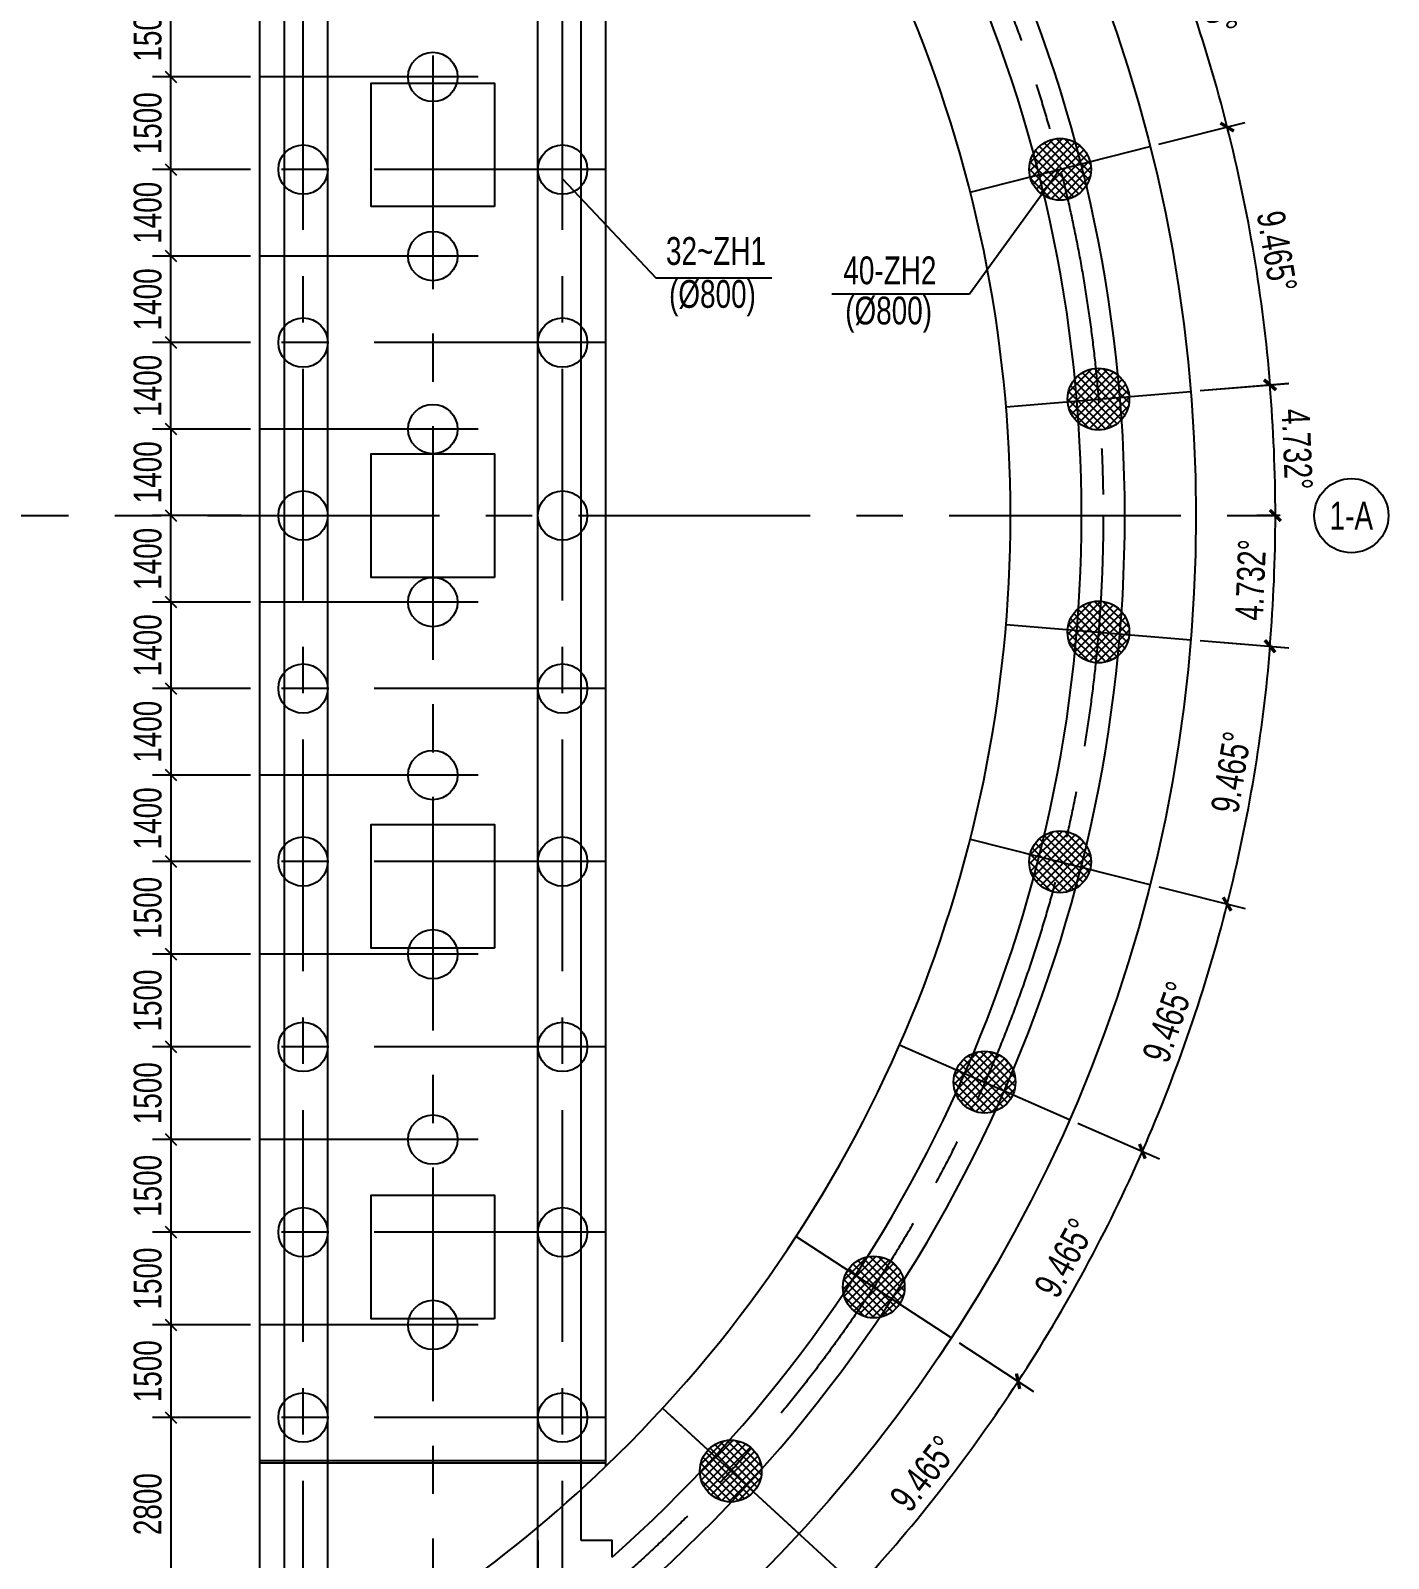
# Model space of a CAD drawing. Extents: x 878294 to 2409453, y -112941 to -40192.
# Drawn here: x 904743 to 919393, y -79711 to -63225 of the extents above; entities that cross this region are included whole.
import ezdxf
from ezdxf.enums import TextEntityAlignment as Align

# ---------------------------------------------------------------- set-up
doc = ezdxf.new("R2010")
doc.units = 0
doc.header["$LTSCALE"] = 2000
doc.header["$MEASUREMENT"] = 0
doc.linetypes.add('CENTER', pattern=[2, 1.25, -0.25, 0.25, -0.25])
doc.layers.get('0').update_dxf_attribs({"linetype": 'CONTINUOUS'})
doc.layers.get('DEFPOINTS').update_dxf_attribs({"linetype": 'CONTINUOUS'})
for name, color, linetype in [('1', 3, 'CONTINUOUS'), ('6', 1, 'CONTINUOUS'), ('S_01', 3, 'CONTINUOUS'), ('S_02', 151, 'CENTER'), ('S_02_AXIS', 151, 'CENTER'), ('S_04', 2, 'CONTINUOUS'), ('S_05_DIMS', 7, 'CONTINUOUS'), ('S_07', 6, 'CONTINUOUS')]:
    doc.layers.add(name, color=color, linetype=linetype)
doc.layers.add('Not print layer', color=11, linetype='CONTINUOUS', plot=False)
doc.styles.add('KS', font='kstxt.shx', dxfattribs={"width": 0.75, "bigfont": 'kshz.shx'})
doc.dimstyles.new('KS100', dxfattribs={"dimtxt": 300, "dimasz": 120, "dimexe": 200, "dimexo": 100, "dimgap": 100, "dimtad": 1, "dimdec": 0, "dimzin": 14, "dimdsep": 46, "dimtxsty": 'KS', "dimblk": 'ARCHTICK', "dimcen": -900, "dimclrd": 7, "dimclre": 7, "dimclrt": 2, "dimadec": 0, "dimazin": 0, "dimtfac": 1, "dimtdec": 0, "dimtix": 1, "dimtmove": 2, "dimatfit": 2, "dimfxl": 1, "dimtolj": 1, "dimtzin": 14, "dimarcsym": 0})
doc.dimstyles.new('KSDIM1.5', dxfattribs={"dimtxt": 300, "dimasz": 120, "dimexe": 200, "dimexo": 100, "dimgap": 100, "dimtad": 1, "dimdec": 0, "dimlfac": 1.5, "dimzin": 14, "dimdsep": 46, "dimtxsty": 'KS', "dimblk": 'ARCHTICK', "dimblk1": 'OBLIQUE', "dimblk2": 'OBLIQUE', "dimsah": 1, "dimcen": -900, "dimclrd": 7, "dimclre": 7, "dimclrt": 2, "dimadec": 0, "dimazin": 0, "dimtfac": 1, "dimtdec": 0, "dimtix": 1, "dimtmove": 2, "dimatfit": 2, "dimfxl": 200, "dimtolj": 1, "dimtzin": 14, "dimlwd": -3, "dimarcsym": 0})

# ---------------------------------------------------------------- blocks, each defined once
blk = doc.blocks.new('_ArchTick')
at = {"color": 0, "linetype": 'ByBlock', "const_width": 0.3}
blk.add_lwpolyline([(-0.5, -0.5), (0.5, 0.5)], dxfattribs=at)
blk = doc.blocks.new('*D32')
at = {"layer": '1', "color": 7, "lineweight": -2, "transparency": 16777216}
for p, q in [((914761, -77384), (915565, -77909)), ((911635, -78158), (913814, -80161))]:
    blk.add_line(p, q, dxfattribs=at)
blk.add_arc((901083, -68458), 17093, 317.4081, 326.8729, dxfattribs=at)
at = {"layer": 'DEFPOINTS', "color": 0, "transparency": 16777216}
for p in [(901083, -68458), (914677, -77329), (911561, -78091), (914284, -79316)]:
    blk.add_point(p, dxfattribs=at)
at = {"layer": '1', "color": 7, "lineweight": -2, "transparency": 16777216, "xscale": 120, "yscale": 120, "zscale": 120}
for p, rotation in [((915397, -77799), 56.87292861295454), ((913666, -80026), 227.4080513429558)]:
    blk.add_blockref('_ArchTick', p, dxfattribs=dict(at, rotation=rotation))
at = {"layer": '1', "color": 2, "transparency": 16777216, "insert": (914380, -78795), "char_height": 300, "attachment_point": 5, "rotation": 52.1405, "style": 'KS'}
blk.add_mtext('\\A1;9.465°', dxfattribs=at)
blk = doc.blocks.new('*D33')
at = {"layer": '1', "color": 7, "lineweight": -2, "transparency": 16777216}
for p, q in [((916043, -75013), (916922, -75398)), ((914761, -77384), (915565, -77909))]:
    blk.add_line(p, q, dxfattribs=at)
blk.add_arc((901083, -68458), 17093, 326.8729, 336.3378, dxfattribs=at)
at = {"layer": 'DEFPOINTS', "color": 0, "transparency": 16777216}
for p in [(901083, -68458), (915951, -74973), (915890, -76997), (914677, -77329)]:
    blk.add_point(p, dxfattribs=at)
at = {"layer": '1', "color": 7, "lineweight": -2, "transparency": 16777216, "xscale": 120, "yscale": 120, "zscale": 120}
for p, rotation in [((916738, -75318), 66.3378058829529), ((915397, -77799), 236.8729286129546)]:
    blk.add_blockref('_ArchTick', p, dxfattribs=dict(at, rotation=rotation))
at = {"layer": '1', "color": 2, "transparency": 16777216, "insert": (915899, -76468), "char_height": 300, "attachment_point": 5, "rotation": 61.6054, "style": 'KS'}
blk.add_mtext('\\A1;9.465°', dxfattribs=at)
blk = doc.blocks.new('*D34')
at = {"layer": '1', "color": 7, "lineweight": -2, "transparency": 16777216}
for p, q in [((916917, -72464), (917847, -72699)), ((916043, -75013), (916922, -75398))]:
    blk.add_line(p, q, dxfattribs=at)
blk.add_arc((901083, -68458), 17093, 336.3378, 345.8027, dxfattribs=at)
at = {"layer": 'DEFPOINTS', "color": 0, "transparency": 16777216}
for p in [(901083, -68458), (916820, -72439), (917092, -74446), (915951, -74973)]:
    blk.add_point(p, dxfattribs=at)
at = {"layer": '1', "color": 7, "lineweight": -2, "transparency": 16777216, "xscale": 120, "yscale": 120, "zscale": 120}
for p, rotation in [((917653, -72650), 75.80268315295145), ((916738, -75318), 246.3378058829529)]:
    blk.add_blockref('_ArchTick', p, dxfattribs=dict(at, rotation=rotation))
at = {"layer": '1', "color": 2, "transparency": 16777216, "insert": (917015, -73922), "char_height": 300, "attachment_point": 5, "rotation": 71.0702, "style": 'KS'}
blk.add_mtext('\\A1;9.465°', dxfattribs=at)
blk = doc.blocks.new('*D35')
at = {"layer": '1', "color": 7, "lineweight": -2, "transparency": 16777216}
for p, q in [((917360, -69806), (918317, -69885)), ((916917, -72464), (917847, -72699))]:
    blk.add_line(p, q, dxfattribs=at)
blk.add_arc((901083, -68458), 17093, 345.8027, 355.2676, dxfattribs=at)
at = {"layer": 'DEFPOINTS', "color": 0, "transparency": 16777216}
for p in [(901083, -68458), (917261, -69797), (917859, -71732), (916820, -72439)]:
    blk.add_point(p, dxfattribs=at)
at = {"layer": '1', "color": 7, "lineweight": -2, "transparency": 16777216, "xscale": 120, "yscale": 120, "zscale": 120}
for p, rotation in [((918117, -69868), 85.2675604229499), ((917653, -72650), 255.8026831529515)]:
    blk.add_blockref('_ArchTick', p, dxfattribs=dict(at, rotation=rotation))
at = {"layer": '1', "color": 2, "transparency": 16777216, "insert": (917696, -71228), "char_height": 300, "attachment_point": 5, "rotation": 80.5351, "style": 'KS'}
blk.add_mtext('\\A1;9.465°', dxfattribs=at)
blk = doc.blocks.new('*D36')
at = {"layer": '1', "color": 7, "lineweight": -2, "transparency": 16777216}
for p, q in [((916917, -64452), (917847, -64217)), ((917360, -67110), (918317, -67031))]:
    blk.add_line(p, q, dxfattribs=at)
blk.add_arc((901083, -68458), 17093, 4.7324, 14.1973, dxfattribs=at)
at = {"layer": 'DEFPOINTS', "color": 0, "transparency": 16777216}
for p in [(916820, -64477), (918014, -66112), (917261, -67119), (901083, -68458)]:
    blk.add_point(p, dxfattribs=at)
at = {"layer": '1', "color": 7, "lineweight": -2, "transparency": 16777216, "xscale": 120, "yscale": 120, "zscale": 120}
for p, rotation in [((917653, -64266), 104.1973149629476), ((918117, -67048), 274.7324376929487)]:
    blk.add_blockref('_ArchTick', p, dxfattribs=dict(at, rotation=rotation))
at = {"layer": '1', "color": 2, "transparency": 16777216, "insert": (918189, -65606), "char_height": 300, "attachment_point": 5, "rotation": 279.4649, "style": 'KS'}
blk.add_mtext('\\A1;9.465°', dxfattribs=at)
blk = doc.blocks.new('*D37')
at = {"layer": '1', "color": 7, "lineweight": -2, "transparency": 16777216}
for p, q in [((916043, -61903), (916922, -61518)), ((916917, -64452), (917847, -64217))]:
    blk.add_line(p, q, dxfattribs=at)
blk.add_arc((901083, -68458), 17093, 14.1973, 23.6622, dxfattribs=at)
at = {"layer": 'DEFPOINTS', "color": 0, "transparency": 16777216}
for p in [(915951, -61943), (917398, -63360), (916820, -64477), (901083, -68458)]:
    blk.add_point(p, dxfattribs=at)
at = {"layer": '1', "color": 7, "lineweight": -2, "transparency": 16777216, "xscale": 120, "yscale": 120, "zscale": 120}
for p, rotation in [((916738, -61598), 113.6621922329468), ((917653, -64266), 284.1973149629475)]:
    blk.add_blockref('_ArchTick', p, dxfattribs=dict(at, rotation=rotation))
at = {"layer": '1', "color": 2, "transparency": 16777216, "insert": (917488, -62832), "char_height": 300, "attachment_point": 5, "rotation": 288.9298, "style": 'KS'}
blk.add_mtext('\\A1;9.465°', dxfattribs=at)
blk = doc.blocks.new('*D38')
at = {"layer": '1', "color": 7, "lineweight": -2, "transparency": 16777216}
for p, q in [((914761, -59532), (915565, -59007)), ((916043, -61903), (916922, -61518))]:
    blk.add_line(p, q, dxfattribs=at)
blk.add_arc((901083, -68458), 17093, 23.6622, 33.1271, dxfattribs=at)
at = {"layer": 'DEFPOINTS', "color": 0, "transparency": 16777216}
for p in [(914677, -59586), (916337, -60747), (915951, -61943), (901083, -68458)]:
    blk.add_point(p, dxfattribs=at)
at = {"layer": '1', "color": 7, "lineweight": -2, "transparency": 16777216, "xscale": 120, "yscale": 120, "zscale": 120}
for p, rotation in [((915397, -59117), 123.1270695029463), ((916738, -61598), 293.6621922329469)]:
    blk.add_blockref('_ArchTick', p, dxfattribs=dict(at, rotation=rotation))
at = {"layer": '1', "color": 2, "transparency": 16777216, "insert": (916339, -60211), "char_height": 300, "attachment_point": 5, "rotation": 298.3946, "style": 'KS'}
blk.add_mtext('\\A1;9.465°', dxfattribs=at)
blk = doc.blocks.new('*D39')
at = {"layer": '1', "color": 7, "lineweight": -2, "transparency": 16777216}
for p, q in [((913107, -57404), (913814, -56755)), ((914761, -59532), (915565, -59007))]:
    blk.add_line(p, q, dxfattribs=at)
blk.add_arc((901083, -68458), 17093, 33.1271, 42.5919, dxfattribs=at)
at = {"layer": 'DEFPOINTS', "color": 0, "transparency": 16777216}
for p in [(913033, -57472), (914861, -58343), (914677, -59586), (901083, -68458)]:
    blk.add_point(p, dxfattribs=at)
at = {"layer": '1', "color": 7, "lineweight": -2, "transparency": 16777216, "xscale": 120, "yscale": 120, "zscale": 120}
for p, rotation in [((913666, -56890), 132.591946772946), ((915397, -59117), 303.1270695029461)]:
    blk.add_blockref('_ArchTick', p, dxfattribs=dict(at, rotation=rotation))
at = {"layer": '1', "color": 2, "transparency": 16777216, "insert": (914775, -57814), "char_height": 300, "attachment_point": 5, "rotation": 307.8595, "style": 'KS'}
blk.add_mtext('\\A1;9.465°', dxfattribs=at)
blk = doc.blocks.new('*D63')
at = {"layer": '1', "color": 7, "lineweight": -2, "transparency": 16777216}
blk.add_line((884805, -67110), (883873, -67033), dxfattribs=at)
blk.add_arc((901083, -68458), 17069, 175.2676, 180, dxfattribs=at)
at = {"layer": 'DEFPOINTS', "color": 0, "transparency": 16777216}
for p in [(884905, -67119), (886898, -67284), (884040, -67519), (882653, -68458), (918324, -68458)]:
    blk.add_point(p, dxfattribs=at)
at = {"layer": '1', "color": 7, "lineweight": -2, "transparency": 16777216, "xscale": 120, "yscale": 120, "zscale": 120}
for p, rotation in [((884072, -67050), 85.26756230704477), ((884014, -68458), 270)]:
    blk.add_blockref('_ArchTick', p, dxfattribs=dict(at, rotation=rotation))
at = {"layer": '1', "color": 2, "transparency": 16777216, "insert": (883779, -67743), "char_height": 300, "attachment_point": 5, "rotation": 87.6338, "style": 'KS'}
blk.add_mtext('\\A1;4.732°', dxfattribs=at)
blk = doc.blocks.new('*D65')
at = {"layer": '1', "color": 7, "lineweight": -2, "transparency": 16777216}
blk.add_line((917360, -67110), (918313, -67032), dxfattribs=at)
blk.add_arc((901083, -68458), 17090, 0, 4.7324, dxfattribs=at)
at = {"layer": 'DEFPOINTS', "color": 0, "transparency": 16777216}
for p in [(917261, -67119), (915267, -67284), (918166, -67988), (882653, -68458), (918324, -68458)]:
    blk.add_point(p, dxfattribs=at)
at = {"layer": '1', "color": 7, "lineweight": -2, "transparency": 16777216, "xscale": 120, "yscale": 120, "zscale": 120}
for p, rotation in [((918114, -67048), 94.73243769295561), ((918172, -68458), 270)]:
    blk.add_blockref('_ArchTick', p, dxfattribs=dict(at, rotation=rotation))
at = {"layer": '1', "color": 2, "transparency": 16777216, "insert": (918407, -67742), "char_height": 300, "attachment_point": 5, "rotation": 272.3662, "style": 'KS'}
blk.add_mtext('\\A1;4.732°', dxfattribs=at)
blk = doc.blocks.new('*D66')
at = {"layer": '1', "color": 7, "lineweight": -2, "transparency": 16777216}
for p, q in [((918224, -68458), (917972, -68458)), ((917360, -69806), (918313, -69884))]:
    blk.add_line(p, q, dxfattribs=at)
blk.add_arc((901083, -68458), 17090, 355.2676, 0, dxfattribs=at)
at = {"layer": 'DEFPOINTS', "color": 0, "transparency": 16777216}
for p in [(901083, -68458), (918324, -68458), (918146, -69399), (917261, -69797)]:
    blk.add_point(p, dxfattribs=at)
at = {"layer": '1', "color": 7, "lineweight": -2, "transparency": 16777216, "xscale": 120, "yscale": 120, "zscale": 120}
for p, rotation in [((918172, -68458), 90), ((918114, -69868), 265.2675604229604)]:
    blk.add_blockref('_ArchTick', p, dxfattribs=dict(at, rotation=rotation))
at = {"layer": '1', "color": 2, "transparency": 16777216, "insert": (917908, -69153), "char_height": 300, "attachment_point": 5, "rotation": 87.6338, "style": 'KS'}
blk.add_mtext('\\A1;4.732°', dxfattribs=at)
blk = doc.blocks.new('_Oblique')
at = {"color": 0, "linetype": 'ByBlock', "lineweight": -2}
blk.add_line((-0.5, -0.5), (0.5, 0.5), dxfattribs=at)
blk = doc.blocks.new('*D114')
at = {"layer": 'DEFPOINTS', "color": 0, "transparency": 16777216}
for p in [(907216, -78191), (906257, -80058), (907216, -80058)]:
    blk.add_point(p, dxfattribs=at)
at = {"layer": 'S_05_DIMS', "color": 7, "lineweight": -2, "transparency": 16777216}
for p, q in [((907116, -78191), (906057, -78191)), ((907116, -80058), (906057, -80058))]:
    blk.add_line(p, q, dxfattribs=at)
at = {"layer": 'S_05_DIMS', "color": 7, "lineweight": -3, "transparency": 16777216}
blk.add_line((906257, -78191), (906257, -80058), dxfattribs=at)
at = {"layer": 'S_05_DIMS', "color": 7, "lineweight": -3, "transparency": 16777216, "xscale": 120, "yscale": 120, "zscale": 120}
for p, rotation in [((906257, -78191), 90), ((906257, -80058), 270)]:
    blk.add_blockref('_Oblique', p, dxfattribs=dict(at, rotation=rotation))
at = {"layer": 'S_05_DIMS', "color": 2, "transparency": 16777216, "insert": (906007, -79125), "char_height": 300, "attachment_point": 5, "rotation": 90, "style": 'KS'}
blk.add_mtext('\\A1;2800', dxfattribs=at)
blk = doc.blocks.new('*D115')
at = {"layer": 'DEFPOINTS', "color": 0, "transparency": 16777216}
for p in [(906257, -68458), (907116, -68458), (907216, -69391)]:
    blk.add_point(p, dxfattribs=at)
at = {"layer": 'S_05_DIMS', "color": 7, "lineweight": -2, "transparency": 16777216}
for p, q in [((907016, -68458), (906057, -68458)), ((907116, -69391), (906057, -69391))]:
    blk.add_line(p, q, dxfattribs=at)
at = {"layer": 'S_05_DIMS', "color": 7, "lineweight": -3, "transparency": 16777216}
blk.add_line((906257, -69391), (906257, -68458), dxfattribs=at)
at = {"layer": 'S_05_DIMS', "color": 7, "lineweight": -3, "transparency": 16777216, "xscale": 120, "yscale": 120, "zscale": 120}
for p, rotation in [((906257, -68458), 90), ((906257, -69391), 270)]:
    blk.add_blockref('_Oblique', p, dxfattribs=dict(at, rotation=rotation))
at = {"layer": 'S_05_DIMS', "color": 2, "transparency": 16777216, "insert": (906007, -68925), "char_height": 300, "attachment_point": 5, "rotation": 90, "style": 'KS'}
blk.add_mtext('\\A1;1400', dxfattribs=at)
blk = doc.blocks.new('*D116')
at = {"layer": 'DEFPOINTS', "color": 0, "transparency": 16777216}
for p in [(907216, -69391), (906257, -70325), (907216, -70325)]:
    blk.add_point(p, dxfattribs=at)
at = {"layer": 'S_05_DIMS', "color": 7, "lineweight": -2, "transparency": 16777216}
for p, q in [((907116, -69391), (906057, -69391)), ((907116, -70325), (906057, -70325))]:
    blk.add_line(p, q, dxfattribs=at)
at = {"layer": 'S_05_DIMS', "color": 7, "lineweight": -3, "transparency": 16777216}
blk.add_line((906257, -69391), (906257, -70325), dxfattribs=at)
at = {"layer": 'S_05_DIMS', "color": 7, "lineweight": -3, "transparency": 16777216, "xscale": 120, "yscale": 120, "zscale": 120}
for p, rotation in [((906257, -69391), 90), ((906257, -70325), 270)]:
    blk.add_blockref('_Oblique', p, dxfattribs=dict(at, rotation=rotation))
at = {"layer": 'S_05_DIMS', "color": 2, "transparency": 16777216, "insert": (906007, -69858), "char_height": 300, "attachment_point": 5, "rotation": 90, "style": 'KS'}
blk.add_mtext('\\A1;1400', dxfattribs=at)
blk = doc.blocks.new('*D117')
at = {"layer": 'DEFPOINTS', "color": 0, "transparency": 16777216}
for p in [(907216, -70325), (906257, -71258), (907216, -71258)]:
    blk.add_point(p, dxfattribs=at)
at = {"layer": 'S_05_DIMS', "color": 7, "lineweight": -2, "transparency": 16777216}
for p, q in [((907116, -70325), (906057, -70325)), ((907116, -71258), (906057, -71258))]:
    blk.add_line(p, q, dxfattribs=at)
at = {"layer": 'S_05_DIMS', "color": 7, "lineweight": -3, "transparency": 16777216}
blk.add_line((906257, -70325), (906257, -71258), dxfattribs=at)
at = {"layer": 'S_05_DIMS', "color": 7, "lineweight": -3, "transparency": 16777216, "xscale": 120, "yscale": 120, "zscale": 120}
for p, rotation in [((906257, -70325), 90), ((906257, -71258), 270)]:
    blk.add_blockref('_Oblique', p, dxfattribs=dict(at, rotation=rotation))
at = {"layer": 'S_05_DIMS', "color": 2, "transparency": 16777216, "insert": (906007, -70791), "char_height": 300, "attachment_point": 5, "rotation": 90, "style": 'KS'}
blk.add_mtext('\\A1;1400', dxfattribs=at)
blk = doc.blocks.new('*D118')
at = {"layer": 'DEFPOINTS', "color": 0, "transparency": 16777216}
for p in [(907216, -71258), (906257, -72191), (907216, -72191)]:
    blk.add_point(p, dxfattribs=at)
at = {"layer": 'S_05_DIMS', "color": 7, "lineweight": -2, "transparency": 16777216}
for p, q in [((907116, -71258), (906057, -71258)), ((907116, -72191), (906057, -72191))]:
    blk.add_line(p, q, dxfattribs=at)
at = {"layer": 'S_05_DIMS', "color": 7, "lineweight": -3, "transparency": 16777216}
blk.add_line((906257, -71258), (906257, -72191), dxfattribs=at)
at = {"layer": 'S_05_DIMS', "color": 7, "lineweight": -3, "transparency": 16777216, "xscale": 120, "yscale": 120, "zscale": 120}
for p, rotation in [((906257, -71258), 90), ((906257, -72191), 270)]:
    blk.add_blockref('_Oblique', p, dxfattribs=dict(at, rotation=rotation))
at = {"layer": 'S_05_DIMS', "color": 2, "transparency": 16777216, "insert": (906007, -71725), "char_height": 300, "attachment_point": 5, "rotation": 90, "style": 'KS'}
blk.add_mtext('\\A1;1400', dxfattribs=at)
blk = doc.blocks.new('*D119')
at = {"layer": 'DEFPOINTS', "color": 0, "transparency": 16777216}
for p in [(907216, -72191), (906257, -73191), (907216, -73191)]:
    blk.add_point(p, dxfattribs=at)
at = {"layer": 'S_05_DIMS', "color": 7, "lineweight": -2, "transparency": 16777216}
for p, q in [((907116, -72191), (906057, -72191)), ((907116, -73191), (906057, -73191))]:
    blk.add_line(p, q, dxfattribs=at)
at = {"layer": 'S_05_DIMS', "color": 7, "lineweight": -3, "transparency": 16777216}
blk.add_line((906257, -72191), (906257, -73191), dxfattribs=at)
at = {"layer": 'S_05_DIMS', "color": 7, "lineweight": -3, "transparency": 16777216, "xscale": 120, "yscale": 120, "zscale": 120}
for p, rotation in [((906257, -72191), 90), ((906257, -73191), 270)]:
    blk.add_blockref('_Oblique', p, dxfattribs=dict(at, rotation=rotation))
at = {"layer": 'S_05_DIMS', "color": 2, "transparency": 16777216, "insert": (906007, -72691), "char_height": 300, "attachment_point": 5, "rotation": 90, "style": 'KS'}
blk.add_mtext('\\A1;1500', dxfattribs=at)
blk = doc.blocks.new('*D120')
at = {"layer": 'DEFPOINTS', "color": 0, "transparency": 16777216}
for p in [(907216, -73191), (906257, -74191), (907216, -74191)]:
    blk.add_point(p, dxfattribs=at)
at = {"layer": 'S_05_DIMS', "color": 7, "lineweight": -2, "transparency": 16777216}
for p, q in [((907116, -73191), (906057, -73191)), ((907116, -74191), (906057, -74191))]:
    blk.add_line(p, q, dxfattribs=at)
at = {"layer": 'S_05_DIMS', "color": 7, "lineweight": -3, "transparency": 16777216}
blk.add_line((906257, -73191), (906257, -74191), dxfattribs=at)
at = {"layer": 'S_05_DIMS', "color": 7, "lineweight": -3, "transparency": 16777216, "xscale": 120, "yscale": 120, "zscale": 120}
for p, rotation in [((906257, -73191), 90), ((906257, -74191), 270)]:
    blk.add_blockref('_Oblique', p, dxfattribs=dict(at, rotation=rotation))
at = {"layer": 'S_05_DIMS', "color": 2, "transparency": 16777216, "insert": (906007, -73691), "char_height": 300, "attachment_point": 5, "rotation": 90, "style": 'KS'}
blk.add_mtext('\\A1;1500', dxfattribs=at)
blk = doc.blocks.new('*D121')
at = {"layer": 'DEFPOINTS', "color": 0, "transparency": 16777216}
for p in [(907216, -74191), (906257, -75191), (907216, -75191)]:
    blk.add_point(p, dxfattribs=at)
at = {"layer": 'S_05_DIMS', "color": 7, "lineweight": -2, "transparency": 16777216}
for p, q in [((907116, -74191), (906057, -74191)), ((907116, -75191), (906057, -75191))]:
    blk.add_line(p, q, dxfattribs=at)
at = {"layer": 'S_05_DIMS', "color": 7, "lineweight": -3, "transparency": 16777216}
blk.add_line((906257, -74191), (906257, -75191), dxfattribs=at)
at = {"layer": 'S_05_DIMS', "color": 7, "lineweight": -3, "transparency": 16777216, "xscale": 120, "yscale": 120, "zscale": 120}
for p, rotation in [((906257, -74191), 90), ((906257, -75191), 270)]:
    blk.add_blockref('_Oblique', p, dxfattribs=dict(at, rotation=rotation))
at = {"layer": 'S_05_DIMS', "color": 2, "transparency": 16777216, "insert": (906007, -74691), "char_height": 300, "attachment_point": 5, "rotation": 90, "style": 'KS'}
blk.add_mtext('\\A1;1500', dxfattribs=at)
blk = doc.blocks.new('*D122')
at = {"layer": 'DEFPOINTS', "color": 0, "transparency": 16777216}
for p in [(907216, -75191), (906257, -76191), (907216, -76191)]:
    blk.add_point(p, dxfattribs=at)
at = {"layer": 'S_05_DIMS', "color": 7, "lineweight": -2, "transparency": 16777216}
for p, q in [((907116, -75191), (906057, -75191)), ((907116, -76191), (906057, -76191))]:
    blk.add_line(p, q, dxfattribs=at)
at = {"layer": 'S_05_DIMS', "color": 7, "lineweight": -3, "transparency": 16777216}
blk.add_line((906257, -75191), (906257, -76191), dxfattribs=at)
at = {"layer": 'S_05_DIMS', "color": 7, "lineweight": -3, "transparency": 16777216, "xscale": 120, "yscale": 120, "zscale": 120}
for p, rotation in [((906257, -75191), 90), ((906257, -76191), 270)]:
    blk.add_blockref('_Oblique', p, dxfattribs=dict(at, rotation=rotation))
at = {"layer": 'S_05_DIMS', "color": 2, "transparency": 16777216, "insert": (906007, -75691), "char_height": 300, "attachment_point": 5, "rotation": 90, "style": 'KS'}
blk.add_mtext('\\A1;1500', dxfattribs=at)
blk = doc.blocks.new('*D123')
at = {"layer": 'DEFPOINTS', "color": 0, "transparency": 16777216}
for p in [(907216, -76191), (906257, -77191), (907216, -77191)]:
    blk.add_point(p, dxfattribs=at)
at = {"layer": 'S_05_DIMS', "color": 7, "lineweight": -2, "transparency": 16777216}
for p, q in [((907116, -76191), (906057, -76191)), ((907116, -77191), (906057, -77191))]:
    blk.add_line(p, q, dxfattribs=at)
at = {"layer": 'S_05_DIMS', "color": 7, "lineweight": -3, "transparency": 16777216}
blk.add_line((906257, -76191), (906257, -77191), dxfattribs=at)
at = {"layer": 'S_05_DIMS', "color": 7, "lineweight": -3, "transparency": 16777216, "xscale": 120, "yscale": 120, "zscale": 120}
for p, rotation in [((906257, -76191), 90), ((906257, -77191), 270)]:
    blk.add_blockref('_Oblique', p, dxfattribs=dict(at, rotation=rotation))
at = {"layer": 'S_05_DIMS', "color": 2, "transparency": 16777216, "insert": (906007, -76691), "char_height": 300, "attachment_point": 5, "rotation": 90, "style": 'KS'}
blk.add_mtext('\\A1;1500', dxfattribs=at)
blk = doc.blocks.new('*D124')
at = {"layer": 'DEFPOINTS', "color": 0, "transparency": 16777216}
for p in [(907216, -77191), (906257, -78191), (907216, -78191)]:
    blk.add_point(p, dxfattribs=at)
at = {"layer": 'S_05_DIMS', "color": 7, "lineweight": -2, "transparency": 16777216}
for p, q in [((907116, -77191), (906057, -77191)), ((907116, -78191), (906057, -78191))]:
    blk.add_line(p, q, dxfattribs=at)
at = {"layer": 'S_05_DIMS', "color": 7, "lineweight": -3, "transparency": 16777216}
blk.add_line((906257, -77191), (906257, -78191), dxfattribs=at)
at = {"layer": 'S_05_DIMS', "color": 7, "lineweight": -3, "transparency": 16777216, "xscale": 120, "yscale": 120, "zscale": 120}
for p, rotation in [((906257, -77191), 90), ((906257, -78191), 270)]:
    blk.add_blockref('_Oblique', p, dxfattribs=dict(at, rotation=rotation))
at = {"layer": 'S_05_DIMS', "color": 2, "transparency": 16777216, "insert": (906007, -77691), "char_height": 300, "attachment_point": 5, "rotation": 90, "style": 'KS'}
blk.add_mtext('\\A1;1500', dxfattribs=at)
blk = doc.blocks.new('*D125')
at = {"layer": 'DEFPOINTS', "color": 0, "transparency": 16777216}
for p in [(907216, -67525), (906257, -68458), (907116, -68458)]:
    blk.add_point(p, dxfattribs=at)
at = {"layer": 'S_05_DIMS', "color": 7, "lineweight": -2, "transparency": 16777216}
for p, q in [((907116, -67525), (906057, -67525)), ((907016, -68458), (906057, -68458))]:
    blk.add_line(p, q, dxfattribs=at)
at = {"layer": 'S_05_DIMS', "color": 7, "lineweight": -3, "transparency": 16777216}
blk.add_line((906257, -67525), (906257, -68458), dxfattribs=at)
at = {"layer": 'S_05_DIMS', "color": 7, "lineweight": -3, "transparency": 16777216, "xscale": 120, "yscale": 120, "zscale": 120}
for p, rotation in [((906257, -67525), 90), ((906257, -68458), 270)]:
    blk.add_blockref('_Oblique', p, dxfattribs=dict(at, rotation=rotation))
at = {"layer": 'S_05_DIMS', "color": 2, "transparency": 16777216, "insert": (906007, -67991), "char_height": 300, "attachment_point": 5, "rotation": 90, "style": 'KS'}
blk.add_mtext('\\A1;1400', dxfattribs=at)
blk = doc.blocks.new('*D126')
at = {"layer": 'DEFPOINTS', "color": 0, "transparency": 16777216}
for p in [(906257, -66591), (907216, -66591), (907216, -67525)]:
    blk.add_point(p, dxfattribs=at)
at = {"layer": 'S_05_DIMS', "color": 7, "lineweight": -2, "transparency": 16777216}
for p, q in [((907116, -66591), (906057, -66591)), ((907116, -67525), (906057, -67525))]:
    blk.add_line(p, q, dxfattribs=at)
at = {"layer": 'S_05_DIMS', "color": 7, "lineweight": -3, "transparency": 16777216}
blk.add_line((906257, -67525), (906257, -66591), dxfattribs=at)
at = {"layer": 'S_05_DIMS', "color": 7, "lineweight": -3, "transparency": 16777216, "xscale": 120, "yscale": 120, "zscale": 120}
for p, rotation in [((906257, -66591), 90), ((906257, -67525), 270)]:
    blk.add_blockref('_Oblique', p, dxfattribs=dict(at, rotation=rotation))
at = {"layer": 'S_05_DIMS', "color": 2, "transparency": 16777216, "insert": (906007, -67058), "char_height": 300, "attachment_point": 5, "rotation": 90, "style": 'KS'}
blk.add_mtext('\\A1;1400', dxfattribs=at)
blk = doc.blocks.new('*D127')
at = {"layer": 'DEFPOINTS', "color": 0, "transparency": 16777216}
for p in [(906257, -65658), (907216, -65658), (907216, -66591)]:
    blk.add_point(p, dxfattribs=at)
at = {"layer": 'S_05_DIMS', "color": 7, "lineweight": -2, "transparency": 16777216}
for p, q in [((907116, -65658), (906057, -65658)), ((907116, -66591), (906057, -66591))]:
    blk.add_line(p, q, dxfattribs=at)
at = {"layer": 'S_05_DIMS', "color": 7, "lineweight": -3, "transparency": 16777216}
blk.add_line((906257, -66591), (906257, -65658), dxfattribs=at)
at = {"layer": 'S_05_DIMS', "color": 7, "lineweight": -3, "transparency": 16777216, "xscale": 120, "yscale": 120, "zscale": 120}
for p, rotation in [((906257, -65658), 90), ((906257, -66591), 270)]:
    blk.add_blockref('_Oblique', p, dxfattribs=dict(at, rotation=rotation))
at = {"layer": 'S_05_DIMS', "color": 2, "transparency": 16777216, "insert": (906007, -66125), "char_height": 300, "attachment_point": 5, "rotation": 90, "style": 'KS'}
blk.add_mtext('\\A1;1400', dxfattribs=at)
blk = doc.blocks.new('*D128')
at = {"layer": 'DEFPOINTS', "color": 0, "transparency": 16777216}
for p in [(906257, -64725), (907216, -64725), (907216, -65658)]:
    blk.add_point(p, dxfattribs=at)
at = {"layer": 'S_05_DIMS', "color": 7, "lineweight": -2, "transparency": 16777216}
for p, q in [((907116, -64725), (906057, -64725)), ((907116, -65658), (906057, -65658))]:
    blk.add_line(p, q, dxfattribs=at)
at = {"layer": 'S_05_DIMS', "color": 7, "lineweight": -3, "transparency": 16777216}
blk.add_line((906257, -65658), (906257, -64725), dxfattribs=at)
at = {"layer": 'S_05_DIMS', "color": 7, "lineweight": -3, "transparency": 16777216, "xscale": 120, "yscale": 120, "zscale": 120}
for p, rotation in [((906257, -64725), 90), ((906257, -65658), 270)]:
    blk.add_blockref('_Oblique', p, dxfattribs=dict(at, rotation=rotation))
at = {"layer": 'S_05_DIMS', "color": 2, "transparency": 16777216, "insert": (906007, -65191), "char_height": 300, "attachment_point": 5, "rotation": 90, "style": 'KS'}
blk.add_mtext('\\A1;1400', dxfattribs=at)
blk = doc.blocks.new('*D129')
at = {"layer": 'DEFPOINTS', "color": 0, "transparency": 16777216}
for p in [(906257, -63725), (907216, -63725), (907216, -64725)]:
    blk.add_point(p, dxfattribs=at)
at = {"layer": 'S_05_DIMS', "color": 7, "lineweight": -2, "transparency": 16777216}
for p, q in [((907116, -63725), (906057, -63725)), ((907116, -64725), (906057, -64725))]:
    blk.add_line(p, q, dxfattribs=at)
at = {"layer": 'S_05_DIMS', "color": 7, "lineweight": -3, "transparency": 16777216}
blk.add_line((906257, -64725), (906257, -63725), dxfattribs=at)
at = {"layer": 'S_05_DIMS', "color": 7, "lineweight": -3, "transparency": 16777216, "xscale": 120, "yscale": 120, "zscale": 120}
for p, rotation in [((906257, -63725), 90), ((906257, -64725), 270)]:
    blk.add_blockref('_Oblique', p, dxfattribs=dict(at, rotation=rotation))
at = {"layer": 'S_05_DIMS', "color": 2, "transparency": 16777216, "insert": (906007, -64225), "char_height": 300, "attachment_point": 5, "rotation": 90, "style": 'KS'}
blk.add_mtext('\\A1;1500', dxfattribs=at)
blk = doc.blocks.new('*D130')
at = {"layer": 'DEFPOINTS', "color": 0, "transparency": 16777216}
for p in [(906257, -62725), (907216, -62725), (907216, -63725)]:
    blk.add_point(p, dxfattribs=at)
at = {"layer": 'S_05_DIMS', "color": 7, "lineweight": -2, "transparency": 16777216}
for p, q in [((907116, -62725), (906057, -62725)), ((907116, -63725), (906057, -63725))]:
    blk.add_line(p, q, dxfattribs=at)
at = {"layer": 'S_05_DIMS', "color": 7, "lineweight": -3, "transparency": 16777216}
blk.add_line((906257, -63725), (906257, -62725), dxfattribs=at)
at = {"layer": 'S_05_DIMS', "color": 7, "lineweight": -3, "transparency": 16777216, "xscale": 120, "yscale": 120, "zscale": 120}
for p, rotation in [((906257, -62725), 90), ((906257, -63725), 270)]:
    blk.add_blockref('_Oblique', p, dxfattribs=dict(at, rotation=rotation))
at = {"layer": 'S_05_DIMS', "color": 2, "transparency": 16777216, "insert": (906007, -63225), "char_height": 300, "attachment_point": 5, "rotation": 90, "style": 'KS'}
blk.add_mtext('\\A1;1500', dxfattribs=at)

msp = doc.modelspace()

# ---------------------------------------------------------------- hatches: boundary and pattern name
at = {"layer": 'S_07'}
h = msp.add_hatch(dxfattribs=at)
h.set_pattern_fill('ANSI37', color=256, scale=500, style=0)
h.set_pattern_definition([(45, (311264.96, -1491.2), (-44.194174, 44.194174), []), (135, (311264.96, -1491.2), (-44.194174, -44.194174), [])])
edge = h.paths.add_edge_path()
edge.add_arc((915850.63, -64721.82), 333.33, 0, 360)
h = msp.add_hatch(dxfattribs=at)
h.set_pattern_fill('ANSI37', color=256, scale=500, style=0)
h.set_pattern_definition([(45, (311678.3, -3970.566), (-44.194174, 44.194174), []), (135, (311678.3, -3970.566), (-44.194174, -44.194174), [])])
edge = h.paths.add_edge_path()
edge.add_arc((916263.97, -67201.18), 333.33, 0, 360)
h = msp.add_hatch(dxfattribs=at)
h.set_pattern_fill('ANSI37', color=256, scale=500, style=0)
h.set_pattern_definition([(45, (311678.3, -6484.15), (-44.194174, 44.194174), []), (135, (311678.3, -6484.15), (-44.194174, -44.194174), [])])
edge = h.paths.add_edge_path()
edge.add_arc((916263.97, -69714.77), 333.33, 0, 360)
h = msp.add_hatch(dxfattribs=at)
h.set_pattern_fill('ANSI37', color=256, scale=500, style=0)
h.set_pattern_definition([(45, (311264.96, -8963.516), (-44.194174, 44.194174), []), (135, (311264.96, -8963.516), (-44.194174, -44.194174), [])])
edge = h.paths.add_edge_path()
edge.add_arc((915850.63, -72194.13), 333.33, 0, 360)
h = msp.add_hatch(dxfattribs=at)
h.set_pattern_fill('ANSI37', color=256, scale=500, style=0)
h.set_pattern_definition([(45, (310449.53, -11341.16), (-44.194174, 44.194174), []), (135, (310449.53, -11341.16), (-44.194174, -44.194174), [])])
edge = h.paths.add_edge_path()
edge.add_arc((915035.2, -74571.77), 333.33, 0, 360)
h = msp.add_hatch(dxfattribs=at)
h.set_pattern_fill('ANSI37', color=256, scale=500, style=0)
h.set_pattern_definition([(45, (309254.216, -13552.34), (-44.194174, 44.194174), []), (135, (309254.216, -13552.34), (-44.194174, -44.194174), [])])
edge = h.paths.add_edge_path()
edge.add_arc((913839.88, -76782.96), 333.33, 0, 360)
h = msp.add_hatch(dxfattribs=at)
h.set_pattern_fill('ANSI37', color=256, scale=500, style=0)
h.set_pattern_definition([(45, (307711.56, -15536.86), (-44.194174, 44.194174), []), (135, (307711.56, -15536.86), (-44.194174, -44.194174), [])])
edge = h.paths.add_edge_path()
edge.add_arc((912297.23, -78767.48), 333.33, 0, 360)

# ---------------------------------------------------------------- linework, layer by layer
at = {"layer": '1'}
for centre in [(915850.63, -64721.82), (916263.97, -67201.18), (916263.97, -69714.77), (915850.63, -72194.13), (915035.2, -74571.77), (913839.88, -76782.96), (912297.23, -78767.48)]:
    msp.add_circle(centre, 333.33, dxfattribs=at)
at = {"layer": '6'}
for centre in [(909082.57, -63724.64), (907682.57, -64724.64), (910482.57, -64724.64), (909082.57, -65657.98), (907682.57, -66591.31), (910482.57, -66591.31), (909082.57, -67524.64), (907682.57, -68457.98), (910482.57, -68457.98), (909082.57, -69391.31), (907682.57, -70324.64), (910482.57, -70324.64), (909082.57, -71257.98), (907682.57, -72191.31), (910482.57, -72191.31), (909082.57, -73191.31), (907682.57, -74191.31), (910482.57, -74191.31), (909082.57, -75191.31), (907682.57, -76191.31), (910482.57, -76191.31), (909082.57, -77191.31), (907682.57, -78191.31), (910482.57, -78191.31)]:
    msp.add_circle(centre, 266.67, dxfattribs=at)
at = {"layer": 'Not print layer', "lineweight": -2}
for p, q in [((907482.57, -81389.23), (907482.57, -55526.73)), ((907949.23, -81389.23), (907949.23, -55526.73)), ((907215.9, -81302.04), (907215.9, -55613.91)), ((910215.9, -81182.97), (910215.9, -55790.6)), ((910682.57, -79516.31), (910682.57, -57399.64)), ((910949.23, -78716.47), (910949.23, -58199.48)), ((910949.23, -78657.98), (907215.9, -78657.98)), ((910949.23, -78684.64), (907215.9, -78684.64))]:
    msp.add_line(p, q, dxfattribs=at)
for points in [[(909749.23, -65124.64), (908415.9, -65124.64), (908415.9, -63791.31), (909749.23, -63791.31)], [(909749.23, -69124.64), (908415.9, -69124.64), (908415.9, -67791.31), (909749.23, -67791.31)], [(909749.23, -73124.64), (908415.9, -73124.64), (908415.9, -71791.31), (909749.23, -71791.31)], [(909749.23, -77124.64), (908415.9, -77124.64), (908415.9, -75791.31), (909749.23, -75791.31)]]:
    msp.add_lwpolyline(points, close=True, dxfattribs=at)
at = {"layer": 'Not print layer'}
for points in [[(910215.9, -79516.31), (910215.9, -81182.97), (911015.9, -81182.97), (911015.9, -80313.21)], [(911015.9, -79697.59), (911015.9, -79516.31), (910682.57, -79516.31)]]:
    msp.add_lwpolyline(points, dxfattribs=at)
msp.add_circle((901082.57, -68457.98), 16233.33, dxfattribs=at)
for radius, start, end in [(15466.67, 309.959157, 50.040843), (15000, 311.469573, 48.530427), (14233.33, 313.884624, 46.115376), (14233.33, 295.525538, 313.884624)]:
    msp.add_arc((901082.57, -68457.98), radius, start, end, dxfattribs=at)
at = {"layer": 'S_01'}
msp.add_circle((918993.02, -68458.81), 400, dxfattribs=at)
at = {"layer": 'S_02', "lineweight": -2}
for p, q in [((907682.57, -85373.33), (907682.57, -54728.65)), ((909082.57, -55494.39), (909082.57, -85940.16)), ((909082.57, -55513.98), (909082.57, -85940.16)), ((910482.57, -85373.33), (910482.57, -56470.71)), ((910949.23, -64724.64), (907215.9, -64724.64)), ((910949.23, -66591.31), (907215.9, -66591.31)), ((882653.13, -68457.98), (918593.02, -68457.98)), ((910949.23, -70324.64), (907215.9, -70324.64)), ((910949.23, -72191.31), (907215.9, -72191.31)), ((910949.23, -74191.31), (907215.9, -74191.31)), ((910949.23, -76191.31), (907215.9, -76191.31)), ((910949.23, -78191.31), (907215.9, -78191.31))]:
    msp.add_line(p, q, dxfattribs=at)
at = {"layer": 'S_02'}
for p, q in [((914881.17, -64967.08), (916820.08, -64476.56)), ((915267.38, -67283.69), (917260.56, -67118.68)), ((915267.38, -69632.26), (917260.56, -69797.27)), ((914881.17, -71948.87), (916820.08, -72439.39)), ((914119.27, -74170.43), (915951.12, -74973.12)), ((913002.42, -76236.46), (914677.34, -77329.45)), ((911561.04, -78090.7), (913033.42, -79444.25))]:
    msp.add_line(p, q, dxfattribs=at)
msp.add_circle((901082.57, -68457.98), 15233.33, dxfattribs=at)
at = {"layer": 'S_02_AXIS'}
for p, q in [((909570.33, -63724.64), (907215.9, -63724.64)), ((909570.33, -65657.98), (907215.9, -65657.98)), ((909570.33, -67524.64), (907215.9, -67524.64)), ((909570.33, -69391.31), (907215.9, -69391.31)), ((909570.33, -71257.98), (907215.9, -71257.98)), ((909570.33, -73191.31), (907215.9, -73191.31)), ((909570.33, -75191.31), (907215.9, -75191.31)), ((909570.33, -77191.31), (907215.9, -77191.31))]:
    msp.add_line(p, q, dxfattribs=at)
at = {"layer": 'S_05_DIMS'}
for p, q in [((915850.63, -64721.82), (914873.48, -66070.2)), ((910482.57, -64824.42), (911487.98, -65891.23)), ((911487.98, -65891.23), (912740.43, -65891.23)), ((914873.48, -66070.2), (913388.35, -66070.2))]:
    msp.add_line(p, q, dxfattribs=at)

# ---------------------------------------------------------------- texts
at = {"layer": 'S_04', "style": 'KS', "width": 0.75}
msp.add_text('1-A', height=300, dxfattribs=at).set_placement((918993.02, -68458.81), align=Align.MIDDLE)
at = {"layer": 'S_05_DIMS', "style": 'KS', "width": 0.75}
for s, p in [('32~ZH1', (911598.05, -65753.11)), ('40-ZH2', (913512.16, -65962.18)), ('(%%C800)', (911631.73, -66216.54)), ('(%%C800)', (913532.1, -66395.51))]:
    msp.add_text(s, height=300, dxfattribs=at).set_placement(p)

# ---------------------------------------------------------------- dimensions: what is measured, and where the dimension line sits
at = {"layer": '1'}
for base, p1, p2, picture, middle in [((914861.44, -58343.04), (914677.34, -59586.5), (913033.42, -57471.7), '*D39', (914775.14, -57814.13)), ((916337.19, -60746.58), (915951.12, -61942.83), (914677.34, -59586.5), '*D38', (916339.05, -60210.67)), ((917397.61, -63360.07), (916820.08, -64476.56), (915951.12, -61942.83), '*D37', (917487.56, -62831.77)), ((918013.82, -66112.37), (917260.56, -67118.68), (916820.08, -64476.56), '*D36', (918189.43, -65606.05)), ((918146.33, -69398.53), (918323.63, -68457.98), (917260.56, -69797.27), '*D66', (917907.87, -69153.23)), ((914283.86, -79315.92), (911561.04, -78090.7), (914677.34, -77329.45), '*D32', (914380.38, -78794.96)), ((915889.66, -76997.25), (914677.34, -77329.45), (915951.12, -74973.12), '*D33', (915899.2, -76467.51)), ((917092.31, -74446.08), (915951.12, -74973.12), (916820.08, -72439.39), '*D34', (917014.61, -73921.98)), ((917859.06, -71731.87), (916820.08, -72439.39), (917260.56, -69797.27), '*D35', (917696.23, -71227.68))]:
    dim = msp.add_angular_dim_3p(base=base, center=(901082.57, -68457.98), p1=p1, p2=p2, dimstyle='KS100', override={"dimadec": 3}, dxfattribs=at)
    dim.commit()
    dim.dimension.update_dxf_attribs({"geometry": picture, "text_midpoint": middle})
for base, line2, picture, middle in [((884039.8626, -67518.5793), ((886897.7566, -67283.6864), (884904.5749, -67118.681)), '*D63', (883778.7591, -67742.9509)), ((918165.7526, -67987.5187), ((915267.3757, -67283.6864), (917260.5574, -67118.681)), '*D65', (918407.4446, -67742.0801))]:
    dim = msp.add_angular_dim_2l(base=base, line1=((882653.1312, -68457.9754), (918323.6304, -68457.9754)), line2=line2, dimstyle='KS100', override={"dimadec": 3}, dxfattribs=at)
    dim.commit()
    dim.dimension.update_dxf_attribs({"geometry": picture, "text_midpoint": middle})
at = {"layer": 'S_05_DIMS'}
for base, p1, p2, angle, picture, middle in [((906256.91, -62724.64), (907215.9, -63724.64), (907215.9, -62724.64), 270, '*D130', (906006.91, -63224.64)), ((906256.91, -63724.64), (907215.9, -64724.64), (907215.9, -63724.64), 270, '*D129', (906006.91, -64224.64)), ((906256.91, -64724.64), (907215.9, -65657.98), (907215.9, -64724.64), 270, '*D128', (906006.91, -65191.31)), ((906256.91, -65657.98), (907215.9, -66591.31), (907215.9, -65657.98), 270, '*D127', (906006.91, -66124.64)), ((906256.91, -66591.31), (907215.9, -67524.64), (907215.9, -66591.31), 270, '*D126', (906006.91, -67057.98)), ((906256.91, -68457.98), (907215.9, -67524.64), (907115.9, -68457.98), 270, '*D125', (906006.91, -67991.31)), ((906256.91, -68457.98), (907215.9, -69391.31), (907115.9, -68457.98), 90, '*D115', (906006.91, -68924.64)), ((906256.91, -70324.64), (907215.9, -69391.31), (907215.9, -70324.64), 90, '*D116', (906006.91, -69857.98)), ((906256.91, -71257.98), (907215.9, -70324.64), (907215.9, -71257.98), 90, '*D117', (906006.91, -70791.31)), ((906256.91, -72191.31), (907215.9, -71257.98), (907215.9, -72191.31), 90, '*D118', (906006.91, -71724.64)), ((906256.91, -73191.31), (907215.9, -72191.31), (907215.9, -73191.31), 90, '*D119', (906006.91, -72691.31)), ((906256.91, -74191.31), (907215.9, -73191.31), (907215.9, -74191.31), 90, '*D120', (906006.91, -73691.31)), ((906256.91, -75191.31), (907215.9, -74191.31), (907215.9, -75191.31), 90, '*D121', (906006.91, -74691.31)), ((906256.91, -76191.31), (907215.9, -75191.31), (907215.9, -76191.31), 90, '*D122', (906006.91, -75691.31)), ((906256.91, -77191.31), (907215.9, -76191.31), (907215.9, -77191.31), 90, '*D123', (906006.91, -76691.31)), ((906256.91, -78191.31), (907215.9, -77191.31), (907215.9, -78191.31), 90, '*D124', (906006.91, -77691.31)), ((906256.91, -80057.98), (907215.9, -78191.31), (907215.9, -80057.98), 90, '*D114', (906006.91, -79124.64))]:
    dim = msp.add_linear_dim(base=base, p1=p1, p2=p2, angle=angle, dimstyle='KSDIM1.5', dxfattribs=at)
    dim.commit()
    dim.dimension.update_dxf_attribs({"geometry": picture, "text_midpoint": middle})

doc.saveas('drawing.dxf')
